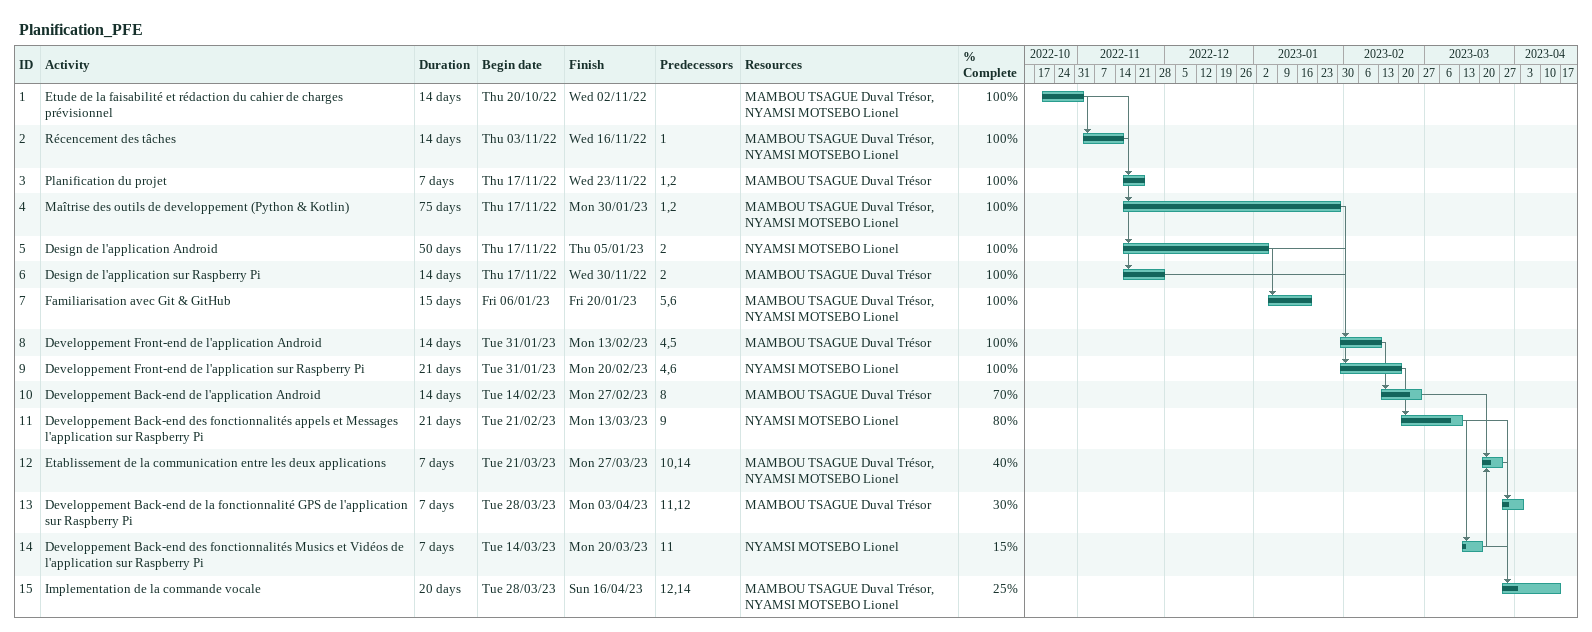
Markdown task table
Planification_PFE

| ID | Task | Duration | Start | Finish | Predecessors | Resources | % complete |
|---|---|---|---|---|---|---|---|
| 1 | Etude de la faisabilité et rédaction du cahier de charges prévisionnel | 14d | 2022-10-20 | 2022-11-02 |  | MAMBOU TSAGUE Duval Trésor, NYAMSI MOTSEBO Lionel | 100 |
| 2 | Récencement des tâches | 14d | 2022-11-03 | 2022-11-16 | 1 | MAMBOU TSAGUE Duval Trésor, NYAMSI MOTSEBO Lionel | 100 |
| 3 | Planification du projet | 7d | 2022-11-17 | 2022-11-23 | 1, 2 | MAMBOU TSAGUE Duval Trésor | 100 |
| 4 | Maîtrise des outils de developpement (Python & Kotlin) | 75d | 2022-11-17 | 2023-01-30 | 1, 2 | MAMBOU TSAGUE Duval Trésor, NYAMSI MOTSEBO Lionel | 100 |
| 5 | Design de l'application Android | 50d | 2022-11-17 | 2023-01-05 | 2 | NYAMSI MOTSEBO Lionel | 100 |
| 6 | Design de l'application sur Raspberry Pi | 14d | 2022-11-17 | 2022-11-30 | 2 | MAMBOU TSAGUE Duval Trésor | 100 |
| 7 | Familiarisation avec Git & GitHub | 15d | 2023-01-06 | 2023-01-20 | 5, 6 | MAMBOU TSAGUE Duval Trésor, NYAMSI MOTSEBO Lionel | 100 |
| 8 | Developpement Front-end de l'application Android | 14d | 2023-01-31 | 2023-02-13 | 4, 5 | MAMBOU TSAGUE Duval Trésor | 100 |
| 9 | Developpement Front-end de l'application sur Raspberry Pi | 21d | 2023-01-31 | 2023-02-20 | 4, 6 | NYAMSI MOTSEBO Lionel | 100 |
| 10 | Developpement Back-end de l'application Android | 14d | 2023-02-14 | 2023-02-27 | 8 | MAMBOU TSAGUE Duval Trésor | 70 |
| 11 | Developpement Back-end des fonctionnalités appels et Messages l'application sur Raspberry Pi | 21d | 2023-02-21 | 2023-03-13 | 9 | NYAMSI MOTSEBO Lionel | 80 |
| 12 | Etablissement de la communication entre les deux applications | 7d | 2023-03-21 | 2023-03-27 | 10, 14 | MAMBOU TSAGUE Duval Trésor, NYAMSI MOTSEBO Lionel | 40 |
| 13 | Developpement Back-end de la fonctionnalité GPS de l'application sur Raspberry Pi | 7d | 2023-03-28 | 2023-04-03 | 11, 12 | MAMBOU TSAGUE Duval Trésor | 30 |
| 14 | Developpement Back-end des fonctionnalités Musics et Vidéos de l'application sur Raspberry Pi | 7d | 2023-03-14 | 2023-03-20 | 11 | NYAMSI MOTSEBO Lionel | 15 |
| 15 | Implementation de la commande vocale | 20d | 2023-03-28 | 2023-04-16 | 12, 14 | MAMBOU TSAGUE Duval Trésor, NYAMSI MOTSEBO Lionel | 25 |
